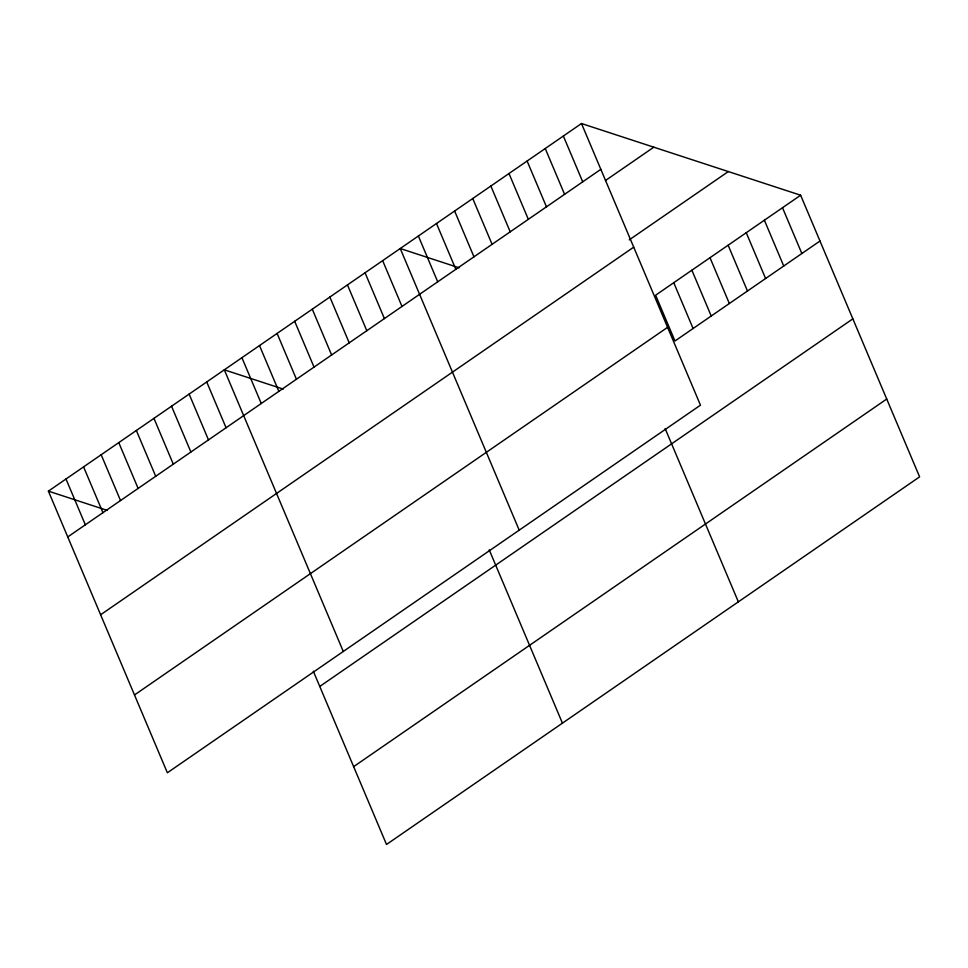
<?xml version="1.0" encoding="UTF-8"?>
<svg xmlns="http://www.w3.org/2000/svg" width="968" height="968" viewBox="0 0 968 968"><rect width="100%" height="100%" fill="white"/><g stroke="black" fill="none" stroke-linecap="round" stroke-linejoin="round"><path stroke-width="1.45" d="M581.49 123.529L700.469 405.168L167.367 772.779L48.4 491.139L581.49 123.529L800.633 195.221L919.6 476.861L386.51 844.471L313.305 671.163M67.748 536.938L600.838 169.327M605.472 180.52L653.811 147.184M629.224 239.882L728.311 171.566M100.624 614.765L633.713 247.155M800.633 195.221L655.626 295.204L674.974 341.002L819.981 241.02M134.492 694.951L667.593 327.341M319.755 686.457L852.856 318.847M353.635 766.644L886.724 399.034M459.159 267.797L400.244 248.522L519.211 530.161M283.249 389.1L224.322 369.824L343.289 651.476M48.4 491.139L107.327 510.414M782.507 207.721L801.855 253.519M764.381 220.22L783.729 266.018M746.255 232.707L765.603 278.518M728.13 245.207L747.477 291.017M710.004 257.706L729.352 303.516M691.878 270.205L711.226 316.016M673.752 282.704L693.1 328.515M563.364 136.028L582.712 181.827M665.137 428.546L738.354 601.854M545.238 148.528L564.586 194.326M527.112 161.027L546.46 206.825M508.986 173.526L528.334 219.325M490.861 186.025L510.209 231.824M472.747 198.525L492.083 244.323M454.621 211.024L473.969 256.822M436.495 223.523L455.843 269.322M418.37 236.023L437.717 281.821M382.65 260.646L401.998 306.445M489.227 549.86L562.432 723.156M365.057 272.782L384.405 318.581M347.464 284.907L366.811 330.717M329.87 297.043L349.218 342.841M312.277 309.167L331.625 354.978M294.683 321.303L314.031 367.102M277.102 333.44L296.438 379.238M259.509 345.564L278.857 391.362M241.915 357.7L261.263 403.499M206.728 381.961L226.076 427.759M189.135 394.085L208.483 439.896M171.542 406.221L190.89 452.02M153.948 418.358L173.296 464.156M136.355 430.482L155.703 476.28M118.774 442.618L138.121 488.416M101.18 454.742L120.528 500.553M83.587 466.879L102.935 512.677M65.993 479.003L85.341 524.813"/></g></svg>
